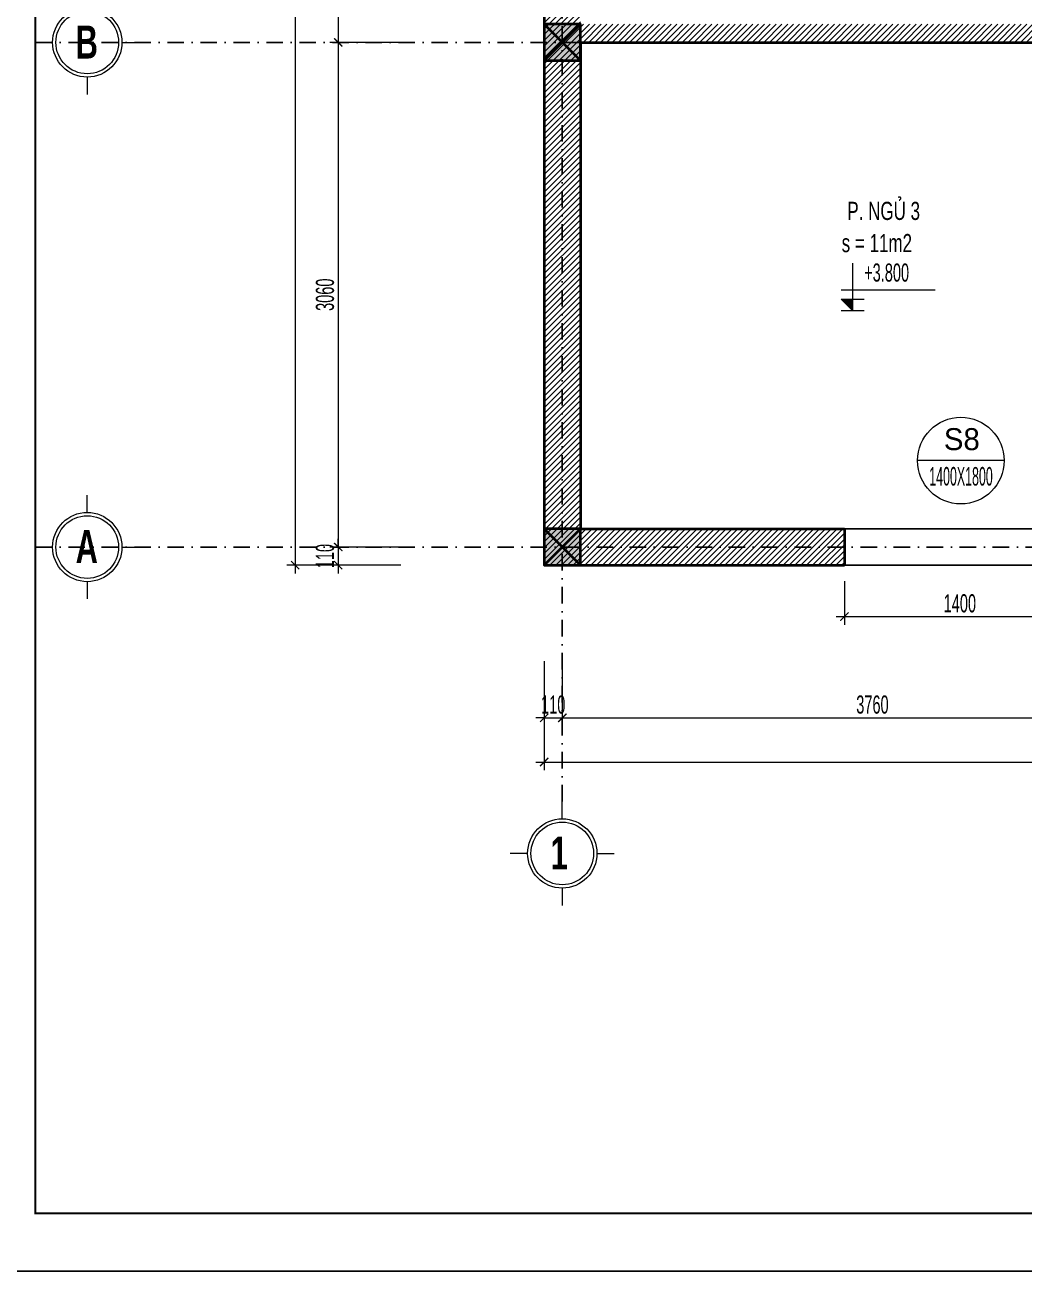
# Model space of a CAD drawing. Header units: inches. Extents: x 274208 to 641690, y -81912 to 129129.
# Drawn here: x 476076 to 482132, y 12277 to 19834 of the extents above; entities that cross this region are included whole.
import ezdxf
from ezdxf.enums import TextEntityAlignment as Align

# ---------------------------------------------------------------- set-up
doc = ezdxf.new("R2010")
doc.units = ezdxf.units.IN
doc.header["$MEASUREMENT"] = 0
doc.header["$PDMODE"] = 3
doc.linetypes.add('DASHDOT', pattern=[1, 0.5, -0.25, 0, -0.25])
for name, color, linetype, lineweight in [('01.Cut', 255, 'Continuous', 35), ('05.Text', 253, 'Continuous', 18), ('06.betong', 2, 'Continuous', 35), ('08.Dim', 156, 'Continuous', 15), ('09.Hatch', 250, 'Continuous', 5), ('10.Text', 254, 'Continuous', 18), ('11.Khung bo', 32, 'Continuous', 50), ('12.Khung', 36, 'Continuous', 25), ('DIM', 252, 'Continuous', 20)]:
    doc.layers.add(name, color=color, linetype=linetype, lineweight=lineweight)
for name, color, linetype in [('NET VUA', 143, 'Continuous'), ('text', 7, 'Continuous'), ('TRUC', 250, 'DASHDOT')]:
    doc.layers.add(name, color=color, linetype=linetype)
doc.layers.add('Tpl_Bound', color=1, linetype='Continuous', plot=False)
doc.styles.add('AVANTH', font='')
doc.styles.add('AVANTHB', font='')
doc.styles.add('TT5_Text Dim', font='hoatbif.shx', dxfattribs={"width": 0.6})
doc.styles.get('AVANTH').set_extended_font_data('.VnAvantH')
doc.styles.get('AVANTHB').set_extended_font_data('.VnAvantH', bold=True)
doc.dimstyles.new('TT5_Dim 1-50', dxfattribs={"dimscale": 50, "dimtxt": 2.2, "dimasz": 1, "dimexe": 1, "dimexo": 0.5, "dimgap": 0.5, "dimtad": 1, "dimdec": 0, "dimzin": 0, "dimdsep": 46, "dimtxsty": 'TT5_Text Dim', "dimblk": 'ARCHTICK', "dimcen": 0, "dimdle": 1, "dimclrd": 256, "dimclre": 256, "dimclrt": 1, "dimadec": 0, "dimazin": 0, "dimtfac": 0.015, "dimtdec": 0, "dimtix": 1, "dimtmove": 2, "dimatfit": 3, "dimldrblk": 'DOT', "dimfxl": 1, "dimtolj": 1, "dimtzin": 0, "dimlwd": -1, "dimlwe": -1, "dimarcsym": 1})

# ---------------------------------------------------------------- blocks, each defined once
blk = doc.blocks.new('100')
at = {"layer": '11.Khung bo', "const_width": 26.7}
blk.add_lwpolyline([(1860913, -945240), (1860913, -916940), (1896063, -916940), (1896063, -945240)], close=True, dxfattribs=at)
at = {"layer": '12.Khung', "color": 1}
blk.add_lwpolyline([(1901579, -945940), (1901579, -916240), (1859580, -916240), (1859580, -945940)], close=True, dxfattribs=at)
blk = doc.blocks.new('\xad3yjrtuktyl')
at = {"layer": '06.betong'}
blk.add_hatch(color=0, dxfattribs=at).paths.add_polyline_path([(-110, -110), (110, -110), (110, 110), (-110, 110)])
at = {"layer": '06.betong', "color": 0}
for p, q in [((-110, 110), (110, -110)), ((-110, -110), (110, 110))]:
    blk.add_line(p, q, dxfattribs=at)
blk.add_lwpolyline([(-110, -110), (110, -110), (110, 110), (-110, 110)], close=True, dxfattribs=at)
blk = doc.blocks.new('DANHTRUC')
for p, q in [((980383, -947347), (980383, -947137)), ((979963, -947767), (979753, -947767)), ((980803, -947767), (981013, -947767)), ((980383, -948187), (980383, -948397))]:
    blk.add_line(p, q)
for radius in [420, 380]:
    blk.add_circle((980383, -947767), radius)
blk = doc.blocks.new('A$C4E7C6F34')
at = {"layer": 'DIM'}
blk.add_hatch(color=256, dxfattribs=at).paths.add_polyline_path([(-38, 0), (-38, 138), (-178, 138)])
for p, q in [((-38, 576), (-38, 0)), ((964, 248), (-178, 248)), ((-178, 138), (101, 138)), ((-178, 138), (-38, 0)), ((-178, 0), (101, 0))]:
    blk.add_line(p, q, dxfattribs=at)
at = {"layer": 'text', "style": 'TT5_Text Dim', "flags": 8}
blk.add_attdef('%%P0.000', text='', height=220, dxfattribs=at).set_placement((102, 461), align=Align.MIDDLE_LEFT)
blk = doc.blocks.new('_ARCHTICK')
at = {"color": 0, "linetype": 'ByBlock', "const_width": 0.15}
blk.add_lwpolyline([(-0.5, -0.5), (0.5, 0.5)], dxfattribs=at)
blk = doc.blocks.new('*D845')
at = {"layer": '08.Dim', "transparency": 16777216}
for p, q in [((478353.9, 23448.3), (477924.9, 23448.3)), ((477974.9, 23498.3), (477974.9, 19678.3)), ((478353.9, 19728.3), (477924.9, 19728.3))]:
    blk.add_line(p, q, dxfattribs=at)
at = {"layer": 'Defpoints', "color": 0, "transparency": 16777216}
for p in [(478378.9, 23448.3), (477974.9, 19728.3), (478378.9, 19728.3)]:
    blk.add_point(p, dxfattribs=at)
at = {"layer": '08.Dim', "transparency": 16777216, "xscale": 50, "yscale": 50, "zscale": 50}
for p, rotation in [((477974.9, 23448.3), 90), ((477974.9, 19728.3), 270)]:
    blk.add_blockref('_ARCHTICK', p, dxfattribs=dict(at, rotation=rotation))
at = {"layer": '08.Dim', "color": 1, "transparency": 16777216, "insert": (477894.9, 21588.3), "char_height": 110, "attachment_point": 5, "rotation": 90, "style": 'TT5_Text Dim'}
blk.add_mtext('\\A1;3720', dxfattribs=at)
blk = doc.blocks.new('_DOT')
at = {"color": 1, "linetype": 'ByBlock'}
blk.add_line((-0.5, 0), (-1, 0), dxfattribs=at)
at = {"color": 1, "linetype": 'ByBlock', "const_width": 0.5}
blk.add_lwpolyline([(-0.25, 0, 1), (0.25, 0, 1)], format="xyb", close=True, dxfattribs=at)
blk = doc.blocks.new('*D846')
at = {"layer": '08.Dim', "transparency": 16777216}
for p, q in [((478353.9, 19728.3), (477924.9, 19728.3)), ((477974.9, 19778.3), (477974.9, 16618.3)), ((478353.9, 16668.3), (477924.9, 16668.3))]:
    blk.add_line(p, q, dxfattribs=at)
at = {"layer": 'Defpoints', "color": 0, "transparency": 16777216}
for p in [(478378.9, 19728.3), (477974.9, 16668.3), (478378.9, 16668.3)]:
    blk.add_point(p, dxfattribs=at)
at = {"layer": '08.Dim', "transparency": 16777216, "xscale": 50, "yscale": 50, "zscale": 50}
for p, rotation in [((477974.9, 19728.3), 90), ((477974.9, 16668.3), 270)]:
    blk.add_blockref('_ARCHTICK', p, dxfattribs=dict(at, rotation=rotation))
at = {"layer": '08.Dim', "color": 1, "transparency": 16777216, "insert": (477894.9, 18198.3), "char_height": 110, "attachment_point": 5, "rotation": 90, "style": 'TT5_Text Dim'}
blk.add_mtext('\\A1;3060', dxfattribs=at)
blk = doc.blocks.new('*D847')
at = {"layer": '08.Dim', "transparency": 16777216}
for p, q in [((477974.9, 16668.3), (477974.9, 16718.3)), ((478353.9, 16668.3), (477924.9, 16668.3)), ((477974.9, 16668.3), (477974.9, 16558.3)), ((478353.9, 16558.3), (477924.9, 16558.3)), ((477974.9, 16558.3), (477974.9, 16508.3))]:
    blk.add_line(p, q, dxfattribs=at)
at = {"layer": 'Defpoints', "color": 0, "transparency": 16777216}
for p in [(478378.9, 16668.3), (477974.9, 16558.3), (478378.9, 16558.3)]:
    blk.add_point(p, dxfattribs=at)
at = {"layer": '08.Dim', "transparency": 16777216, "xscale": 50, "yscale": 50, "zscale": 50}
for p, rotation in [((477974.9, 16668.3), 270), ((477974.9, 16558.3), 90)]:
    blk.add_blockref('_ARCHTICK', p, dxfattribs=dict(at, rotation=rotation))
at = {"layer": '08.Dim', "color": 1, "transparency": 16777216, "insert": (477894.9, 16613.3), "char_height": 110, "attachment_point": 5, "rotation": 90, "style": 'TT5_Text Dim'}
blk.add_mtext('\\A1;110', dxfattribs=at)
blk = doc.blocks.new('*D848')
at = {"layer": '08.Dim', "transparency": 16777216}
for p, q in [((477713.5, 23608.3), (477713.5, 16508.3)), ((478353.9, 23558.3), (477663.5, 23558.3)), ((478353.9, 16558.3), (477663.5, 16558.3))]:
    blk.add_line(p, q, dxfattribs=at)
at = {"layer": 'Defpoints', "color": 0, "transparency": 16777216}
for p in [(478378.9, 23558.3), (477713.5, 16558.3), (478378.9, 16558.3)]:
    blk.add_point(p, dxfattribs=at)
at = {"layer": '08.Dim', "transparency": 16777216, "xscale": 50, "yscale": 50, "zscale": 50}
for p, rotation in [((477713.5, 23558.3), 90), ((477713.5, 16558.3), 270)]:
    blk.add_blockref('_ARCHTICK', p, dxfattribs=dict(at, rotation=rotation))
at = {"layer": '08.Dim', "color": 1, "transparency": 16777216, "insert": (477633.5, 20058.3), "char_height": 110, "attachment_point": 5, "rotation": 90, "style": 'TT5_Text Dim'}
blk.add_mtext('\\A1;7000', dxfattribs=at)
blk = doc.blocks.new('*D849')
at = {"layer": '08.Dim', "transparency": 16777216}
for p, q in [((479223.1, 15975.4), (479223.1, 15582.3)), ((479333.1, 15975.4), (479333.1, 15582.3)), ((479223.1, 15632.3), (479173.1, 15632.3)), ((479223.1, 15632.3), (479333.1, 15632.3)), ((479333.1, 15632.3), (479383.1, 15632.3))]:
    blk.add_line(p, q, dxfattribs=at)
at = {"layer": 'Defpoints', "color": 0, "transparency": 16777216}
for p in [(479223.1, 16000.4), (479333.1, 16000.4), (479333.1, 15632.3)]:
    blk.add_point(p, dxfattribs=at)
at = {"layer": '08.Dim', "transparency": 16777216, "xscale": 50, "yscale": 50, "zscale": 50}
blk.add_blockref('_ARCHTICK', (479223.1, 15632.3), dxfattribs=at)
at = {"layer": '08.Dim', "transparency": 16777216, "xscale": 50, "yscale": 50, "zscale": 50, "rotation": 180}
blk.add_blockref('_ARCHTICK', (479333.1, 15632.3), dxfattribs=at)
at = {"layer": '08.Dim', "color": 1, "transparency": 16777216, "insert": (479278.1, 15712.3), "char_height": 110, "attachment_point": 5, "style": 'TT5_Text Dim'}
blk.add_mtext('\\A1;110', dxfattribs=at)
blk = doc.blocks.new('*D850')
at = {"layer": '08.Dim', "transparency": 16777216}
for p, q in [((479333.1, 15975.4), (479333.1, 15582.3)), ((483093.1, 15975.4), (483093.1, 15582.3)), ((479283.1, 15632.3), (483143.1, 15632.3))]:
    blk.add_line(p, q, dxfattribs=at)
at = {"layer": 'Defpoints', "color": 0, "transparency": 16777216}
for p in [(479333.1, 16000.4), (483093.1, 16000.4), (483093.1, 15632.3)]:
    blk.add_point(p, dxfattribs=at)
at = {"layer": '08.Dim', "transparency": 16777216, "xscale": 50, "yscale": 50, "zscale": 50, "rotation": 180}
blk.add_blockref('_ARCHTICK', (479333.1, 15632.3), dxfattribs=at)
at = {"layer": '08.Dim', "transparency": 16777216, "xscale": 50, "yscale": 50, "zscale": 50}
blk.add_blockref('_ARCHTICK', (483093.1, 15632.3), dxfattribs=at)
at = {"layer": '08.Dim', "color": 1, "transparency": 16777216, "insert": (481213.1, 15712.3), "char_height": 110, "attachment_point": 5, "style": 'TT5_Text Dim'}
blk.add_mtext('\\A1;3760', dxfattribs=at)
blk = doc.blocks.new('*D854')
at = {"layer": '08.Dim', "transparency": 16777216}
for p, q in [((479223.1, 15975.4), (479223.1, 15314.6)), ((491523.1, 15975.4), (491523.1, 15314.6)), ((479173.1, 15364.6), (491573.1, 15364.6))]:
    blk.add_line(p, q, dxfattribs=at)
at = {"layer": 'Defpoints', "color": 0, "transparency": 16777216}
for p in [(479223.1, 16000.4), (491523.1, 16000.4), (491523.1, 15364.6)]:
    blk.add_point(p, dxfattribs=at)
at = {"layer": '08.Dim', "transparency": 16777216, "xscale": 50, "yscale": 50, "zscale": 50, "rotation": 180}
blk.add_blockref('_ARCHTICK', (479223.1, 15364.6), dxfattribs=at)
at = {"layer": '08.Dim', "transparency": 16777216, "xscale": 50, "yscale": 50, "zscale": 50}
blk.add_blockref('_ARCHTICK', (491523.1, 15364.6), dxfattribs=at)
at = {"layer": '08.Dim', "color": 1, "transparency": 16777216, "insert": (485373.1, 15444.6), "char_height": 110, "attachment_point": 5, "style": 'TT5_Text Dim'}
blk.add_mtext('\\A1;12300', dxfattribs=at)
blk = doc.blocks.new('*D874')
at = {"layer": '08.Dim', "transparency": 16777216}
for p, q in [((481043.1, 16460.7), (481043.1, 16196.3)), ((482443.1, 16460.7), (482443.1, 16196.3)), ((480993.1, 16246.3), (482493.1, 16246.3))]:
    blk.add_line(p, q, dxfattribs=at)
at = {"layer": 'Defpoints', "color": 0, "transparency": 16777216}
for p in [(481043.1, 16485.7), (482443.1, 16485.7), (482443.1, 16246.3)]:
    blk.add_point(p, dxfattribs=at)
at = {"layer": '08.Dim', "transparency": 16777216, "xscale": 50, "yscale": 50, "zscale": 50, "rotation": 180}
blk.add_blockref('_ARCHTICK', (481043.1, 16246.3), dxfattribs=at)
at = {"layer": '08.Dim', "transparency": 16777216, "xscale": 50, "yscale": 50, "zscale": 50}
blk.add_blockref('_ARCHTICK', (482443.1, 16246.3), dxfattribs=at)
at = {"layer": '08.Dim', "color": 1, "transparency": 16777216, "insert": (481743.1, 16326.3), "char_height": 110, "attachment_point": 5, "style": 'TT5_Text Dim'}
blk.add_mtext('\\A1;1400', dxfattribs=at)

msp = doc.modelspace()

# ---------------------------------------------------------------- hatches: boundary and pattern name
at = {"layer": '09.Hatch'}
h = msp.add_hatch(dxfattribs=at)
h.set_pattern_fill('ANSI31', color=256, scale=200)
h.set_pattern_definition([(45, (479223.136, 16558.276), (-17.67767, 17.67767), [])])
h.paths.add_polyline_path([(479443.1, 23338.3), (480993.1, 23338.3), (483093.1, 23338.3), (483093.1, 20878.3), (483203.1, 20878.3), (483203.1, 23338.3), (483703.1, 23338.3), (486003.1, 23338.3), (486003.1, 20878.3), (486223.1, 20878.3), (486223.1, 23338.3), (489283.1, 23338.3), (489283.1, 23088.3), (489503.1, 23088.3), (489503.1, 23558.3), (483703.1, 23558.3), (480993.1, 23558.3), (479223.1, 23558.3), (479223.1, 22488.3), (479443.1, 22488.3)])
h.paths.add_polyline_path([(479443.1, 19728.3), (483093.1, 19728.3), (483093.1, 19508.3), (483203.1, 19508.3), (483203.1, 19838.3), (483203.1, 19948.3), (483093.1, 19948.3), (483093.1, 19838.3), (479443.1, 19838.3), (479443.1, 20688.3), (479223.1, 20688.3), (479223.1, 17918.3), (479223.1, 16558.3), (481043.1, 16558.3), (481043.1, 16778.3), (479443.1, 16778.3), (479443.1, 17918.3)])
h.paths.add_polyline_path([(483093.1, 16778.3), (482443.1, 16778.3), (482443.1, 16558.3), (484203.1, 16558.3), (484203.1, 16778.3), (483203.1, 16778.3), (483203.1, 18078.3), (485093.1, 18078.3), (485093.1, 18188.3), (483203.1, 18188.3), (483203.1, 18578.3), (483093.1, 18578.3)])
h.paths.add_polyline_path([(486513.1, 16558.3), (486513.1, 16778.3), (486113.1, 16778.3), (486113.1, 18578.3), (486003.1, 18578.3), (486003.1, 18188.3), (485893.1, 18188.3), (485893.1, 18078.3), (486003.1, 18078.3), (486003.1, 16778.3), (484803.1, 16778.3), (484803.1, 16558.3)])
h.paths.add_polyline_path([(487713.1, 16778.3), (487713.1, 16558.3), (491223.1, 16558.3), (491523.1, 16558.3), (491523.1, 16778.3), (491223.1, 16778.3), (491223.1, 17778.3), (491333.1, 17778.3), (491333.1, 18178.3), (491003.1, 18178.3), (491003.1, 16778.3)])
h.paths.add_polyline_path([(489503.1, 19838.3), (489503.1, 20088.3), (489283.1, 20088.3), (489283.1, 19838.3), (486223.1, 19838.3), (486223.1, 19948.3), (486003.1, 19948.3), (486003.1, 19838.3), (486003.1, 19508.3), (486113.1, 19508.3), (486113.1, 19728.3), (489283.1, 19728.3), (489283.1, 19618.3), (491003.1, 19618.3), (491223.1, 19618.3), (491223.1, 19838.3), (490223.1, 19838.3)])

# ---------------------------------------------------------------- linework, layer by layer
at = {"layer": '01.Cut'}
for p, q in [((479443.1, 19728.3), (479443.1, 17918.3)), ((479443.1, 19728.3), (483093.1, 19728.3)), ((479443.1, 17918.3), (479443.1, 16778.3)), ((479443.1, 16778.3), (481043.1, 16778.3)), ((481043.1, 16778.3), (481043.1, 16558.3))]:
    msp.add_line(p, q, dxfattribs=at)
for points in [[(479223.1, 20688.3), (479223.1, 17918.3)], [(479223.1, 17918.3), (479223.1, 16558.3), (481043.1, 16558.3)]]:
    msp.add_lwpolyline(points, dxfattribs=at)
at = {"layer": '05.Text'}
msp.add_line((482011.4, 17192.3), (481486.4, 17192.3), dxfattribs=at)
msp.add_ellipse((481748.9, 17192.3), major_axis=(0, 262.5), ratio=1, start_param=3.141584, end_param=9.424769, dxfattribs=at)
at = {"layer": 'NET VUA'}
msp.add_lwpolyline([(481043.1, 16558.3), (482443.1, 16558.3), (482443.1, 16778.3), (481043.1, 16778.3)], close=True, dxfattribs=at)
at = {"layer": 'Tpl_Bound', "color": 1}
msp.add_lwpolyline([(475472.1, 12277.4), (475472.1, 27127.3), (496471.9, 27127.3), (496471.9, 12277.4)], close=True, dxfattribs=at)
at = {"layer": 'TRUC', "ltscale": 200}
for p, q in [((479333.1, 15125.3), (479333.1, 24922.8)), ((476138.8, 19728.3), (493713.6, 19728.3)), ((476138.8, 16668.3), (493713.6, 16668.3))]:
    msp.add_line(p, q, dxfattribs=at)

# ---------------------------------------------------------------- block references
at = {"layer": '01.Cut'}
for p in [(479333.1, 19728.3), (479333.1, 16668.3)]:
    msp.add_blockref('\xad3yjrtuktyl', p, dxfattribs=at)
at = {"layer": '05.Text', "xscale": 0.5, "yscale": 0.5, "zscale": 0.5}
for name, p in [('100', (-454317.7, 485247.3)), ('DANHTRUC', (-13737.9, 493611.6)), ('DANHTRUC', (-13737.9, 490551.6)), ('DANHTRUC', (-10858.5, 488693.6))]:
    msp.add_blockref(name, p, dxfattribs=at)
at = {"layer": '08.Dim'}
ref = msp.add_blockref('A$C4E7C6F34', (481111.7, 18102.1), dxfattribs=dict(at, xscale=0.5, yscale=0.5, zscale=0.5))
ref.add_attrib('%%P0.000', '+3.800', dxfattribs={"layer": 'text', "height": 110, "style": 'TT5_Text Dim', "width": 0.6, "flags": 8}).set_placement((481162.9, 18332.8), align=Align.MIDDLE_LEFT)

# ---------------------------------------------------------------- texts
at = {"layer": '05.Text', "width": 0.7}
for s, height, style, p in [('b', 200, 'AVANTHB', (476383, 19630.6)), ('P. NGñ 3', 110, 'TT5_Text Dim', (481061, 18651.7)), ('s = 11m2', 110, 'TT5_Text Dim', (481026.8, 18456.5)), ('a', 200, 'AVANTHB', (476383, 16570.6)), ('1', 200, 'AVANTHB', (479262.3, 14712.7))]:
    msp.add_text(s, height=height, dxfattribs=dict(at, style=style)).set_placement(p)
at = {"layer": '10.Text', "style": 'AVANTH'}
msp.add_text('s8', height=133.33, dxfattribs=at).set_placement((481754.9, 17322.5), align=Align.MIDDLE_CENTER)
at = {"layer": '10.Text', "style": 'AVANTH', "width": 0.5}
msp.add_text('1400X1800', height=112.5, dxfattribs=at).set_placement((481750, 17097.2), align=Align.MIDDLE_CENTER)

# ---------------------------------------------------------------- dimensions: what is measured, and where the dimension line sits
at = {"layer": '08.Dim'}
for base, p1, p2, picture, middle in [((477713.5, 16558.3), (478378.9, 23558.3), (478378.9, 16558.3), '*D848', (477633.5, 20058.3)), ((477974.9, 19728.3), (478378.9, 23448.3), (478378.9, 19728.3), '*D845', (477894.9, 21588.3)), ((477974.9, 16668.3), (478378.9, 19728.3), (478378.9, 16668.3), '*D846', (477894.9, 18198.3)), ((477974.9, 16558.3), (478378.9, 16668.3), (478378.9, 16558.3), '*D847', (477894.9, 16613.3))]:
    dim = msp.add_linear_dim(base=base, p1=p1, p2=p2, angle=90, dimstyle='TT5_Dim 1-50', dxfattribs=at)
    dim.commit()
    dim.dimension.update_dxf_attribs({"geometry": picture, "text_midpoint": middle})
for base, p1, p2, picture, middle in [((482443.1, 16246.3), (481043.1, 16485.7), (482443.1, 16485.7), '*D874', (481743.1, 16326.3)), ((479333.1, 15632.3), (479223.1, 16000.4), (479333.1, 16000.4), '*D849', (479278.1, 15712.3)), ((491523.1, 15364.6), (479223.1, 16000.4), (491523.1, 16000.4), '*D854', (485373.1, 15444.6)), ((483093.1, 15632.3), (479333.1, 16000.4), (483093.1, 16000.4), '*D850', (481213.1, 15712.3))]:
    dim = msp.add_linear_dim(base=base, p1=p1, p2=p2, dimstyle='TT5_Dim 1-50', dxfattribs=at)
    dim.commit()
    dim.dimension.update_dxf_attribs({"geometry": picture, "text_midpoint": middle})

doc.saveas('drawing.dxf')
